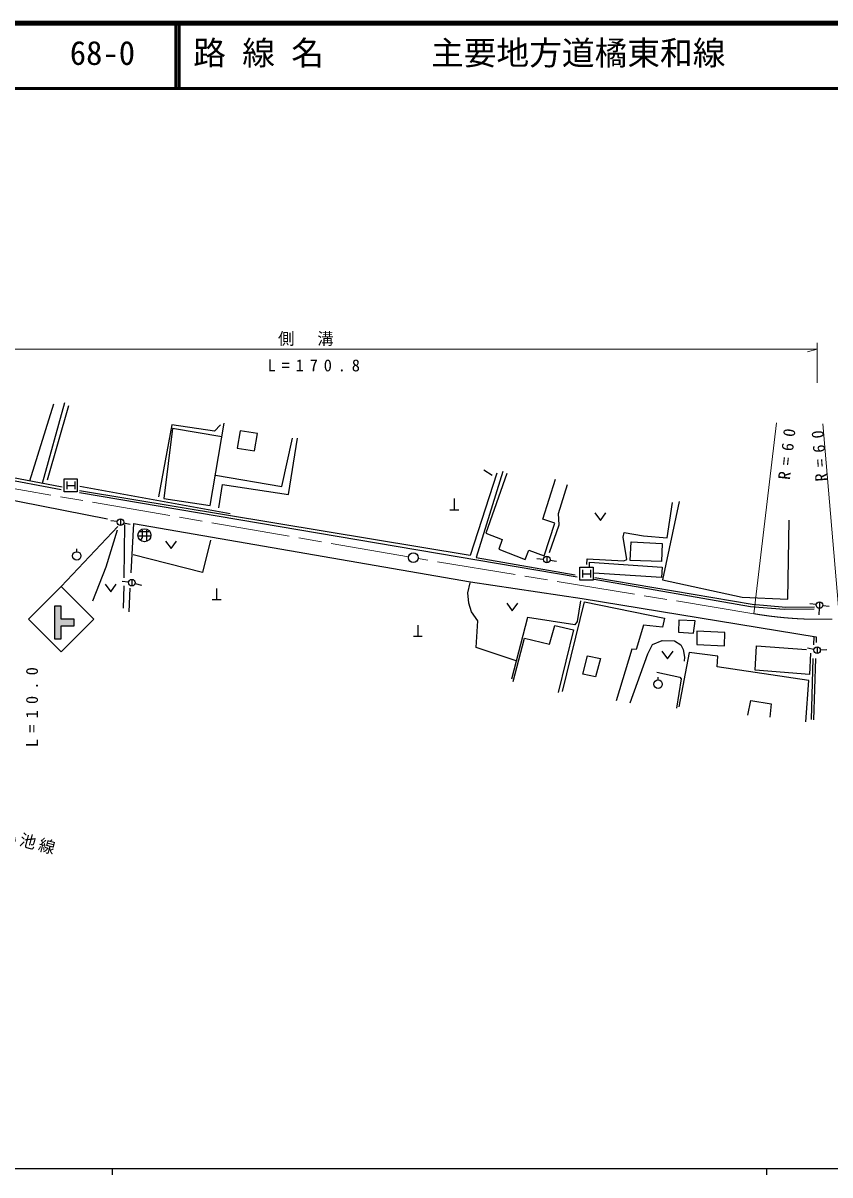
# Model space of a CAD drawing. Units: millimetres, scale not verified. Extents: x 40000 to 680000, y 20000 to 380000.
# Drawn here: x 154375 to 277712, y 204000 to 380000 of the extents above; entities that cross this region are included whole.
import ezdxf
from ezdxf.enums import TextEntityAlignment as Align

# ---------------------------------------------------------------- set-up
doc = ezdxf.new("R2010")
doc.units = ezdxf.units.MM
doc.header["$LTSCALE"] = 1000
doc.linetypes.add('CHAIN', pattern=[18.5, 12, -1.5, 3.5, -1.5])
for name, color, linetype, lineweight in [('M-BGD', 7, 'Continuous', 25), ('M-BMK', 2, 'CHAIN', 13), ('M-BMK-HTXT', 7, 'Continuous', 13), ('M-BMK-OTRS', 5, 'Continuous', 25), ('M-BMK-SRVR', 3, 'Continuous', 25), ('M-STR-HTXT', 7, 'Continuous', 13), ('M-STR-STRC', 7, 'Continuous', 25), ('M-TTL', 2, 'Continuous', 140), ('M-TTL-BAND', 7, 'Continuous', 25), ('M-TTL-LINE', 7, 'Continuous', 50), ('M-TTL-TXT', 7, 'Continuous', 13)]:
    doc.layers.add(name, color=color, linetype=linetype, lineweight=lineweight)
doc.styles.add('ＭＳ ゴシック', font='')
doc.styles.get('ＭＳ ゴシック').set_extended_font_data('MS Gothic')

msp = doc.modelspace()

# ---------------------------------------------------------------- hatches: boundary and pattern name
at = {"layer": 'M-STR-STRC'}
msp.add_hatch(color=256, dxfattribs=at).paths.add_polyline_path([(159193, 285917), (159193, 290917), (160193, 290917), (160193, 288917), (162193, 288917), (162193, 287917), (160193, 287917), (160193, 285917)])

# ---------------------------------------------------------------- linework, layer by layer
at = {"layer": 'M-BGD'}
for p, q in [((155390, 310035), (159068, 321842)), ((160722, 321949), (157321, 309663)), ((161314, 321536), (158043, 310175)), ((177125, 318635), (175090, 307585)), ((183662, 317622), (177125, 318635)), ((182990, 306283), (185117, 318849)), ((184537, 318589), (183662, 317622)), ((177245, 318055), (175915, 307369)), ((184770, 316801), (177245, 318055)), ((187585, 317687), (187081, 315050)), ((190202, 317265), (187585, 317687)), ((189777, 314663), (190202, 317265)), ((187081, 315050), (189777, 314663)), ((193916, 309184), (195562, 316549)), ((194956, 307953), (196308, 316556)), ((132426, 313953), (160228, 308720)), ((226091, 310879), (224802, 311708)), ((183774, 310918), (193916, 309184)), ((226809, 311201), (222723, 298656)), ((227701, 311477), (223633, 298329)), ((228330, 311189), (225131, 302074)), ((233835, 304203), (235770, 310318)), ((163022, 308270), (239074, 295383)), ((163074, 309258), (186019, 305075)), ((184310, 305939), (184885, 309478)), ((184885, 309478), (194956, 307953)), ((236194, 305087), (237603, 309518)), ((175915, 307369), (182990, 306283)), ((220297, 307341), (220297, 305641)), ((254640, 306896), (252114, 294935)), ((252821, 301349), (253656, 306758)), ((219617, 305641), (220977, 305641)), ((236309, 303332), (236194, 305087)), ((241764, 305140), (242614, 303984)), ((242614, 303984), (243464, 305140)), ((168770, 303817), (167780, 303963)), ((169264, 304245), (169264, 303245)), ((169752, 303635), (170728, 303415)), ((169856, 295234), (169928, 303392)), ((171246, 303531), (170863, 296011)), ((235658, 303576), (233835, 304203)), ((234037, 298605), (235658, 303576)), ((234841, 299102), (236309, 303332)), ((271288, 291958), (271470, 304059)), ((168777, 302533), (167050, 296865)), ((172005, 301654), (173845, 301654)), ((172245, 302334), (173605, 302334)), ((172445, 301134), (172325, 300974)), ((172565, 301374), (172445, 301134)), ((172605, 301654), (172565, 301374)), ((172605, 302534), (172605, 301654)), ((173245, 302534), (173245, 300894)), ((183004, 300969), (181825, 296049)), ((225131, 302074), (227594, 301107)), ((227594, 301107), (227105, 299589)), ((246089, 301436), (246232, 302155)), ((246664, 298040), (246089, 301436)), ((246232, 302155), (249225, 301637)), ((249225, 301637), (252821, 301349)), ((162581, 299226), (162581, 299668)), ((176146, 300850), (176996, 299694)), ((176996, 299694), (177846, 300850)), ((227105, 299589), (231146, 298015)), ((231146, 298015), (231680, 299452)), ((231680, 299452), (234037, 298605)), ((247167, 297882), (247347, 300742)), ((247347, 300742), (252079, 300475)), ((252079, 300475), (251985, 297731)), ((181825, 296049), (171208, 298725)), ((233921, 298055), (232922, 298114)), ((234420, 298526), (234420, 297526)), ((234913, 297945), (235900, 297783)), ((240564, 297292), (240593, 298156)), ((240593, 298156), (246204, 297839)), ((240957, 296947), (240957, 297647)), ((240957, 297647), (252043, 296845)), ((246204, 297839), (246664, 298040)), ((251985, 297731), (247167, 297882)), ((167050, 296865), (165008, 291686)), ((251986, 295291), (241628, 295924)), ((252043, 296845), (251986, 295291)), ((166930, 294241), (167780, 293085)), ((167780, 293085), (168630, 294241)), ((170518, 294554), (169525, 294668)), ((169770, 294025), (169655, 290602)), ((171015, 294997), (171015, 293997)), ((171499, 294373), (172468, 294125)), ((222344, 292940), (222710, 294463)), ((241657, 295039), (265573, 290854)), ((252114, 294935), (264273, 292289)), ((170719, 293680), (170546, 290026)), ((183959, 293599), (183959, 291899)), ((222528, 291375), (222344, 292940)), ((264273, 292289), (271288, 291958)), ((183279, 291899), (184639, 291899)), ((222919, 290040), (222528, 291375)), ((228300, 291341), (229150, 290185)), ((229150, 290185), (230000, 291341)), ((236812, 277879), (240175, 291573)), ((239597, 291733), (239057, 288568)), ((240175, 291573), (252432, 289096)), ((265573, 290854), (270710, 290433)), ((270710, 290433), (275306, 290504)), ((275608, 291144), (274616, 291271)), ((276080, 290581), (276033, 289582)), ((276104, 291580), (276104, 290580)), ((276601, 291022), (277594, 290904)), ((223886, 288682), (222919, 290040)), ((223633, 284585), (223886, 288682)), ((231496, 289157), (229019, 279751)), ((238714, 288071), (231496, 289157)), ((252432, 289096), (252101, 287715)), ((254604, 288752), (254546, 286921)), ((257109, 288659), (254604, 288752)), ((256859, 286759), (257109, 288659)), ((214718, 288016), (214718, 286316)), ((234866, 285093), (235658, 287948)), ((235658, 287948), (238536, 287264)), ((238536, 287264), (236191, 277690)), ((239057, 288568), (238714, 288071)), ((249210, 287992), (248087, 284290)), ((252101, 287715), (249210, 287992)), ((254546, 286921), (256859, 286759)), ((257370, 287108), (257345, 285037)), ((261622, 286883), (257370, 287108)), ((261607, 284850), (261622, 286883)), ((214038, 286316), (215398, 286316)), ((229282, 279398), (230999, 285996)), ((230999, 285996), (234866, 285093)), ((250566, 285045), (252089, 285682)), ((252089, 285682), (253946, 285607)), ((253946, 285607), (254936, 285010)), ((275238, 286291), (275220, 285012)), ((275618, 286229), (275618, 285343)), ((229757, 282553), (223633, 284585)), ((247405, 284327), (245042, 276439)), ((247155, 276129), (249875, 283606)), ((248087, 284290), (247405, 284327)), ((249875, 283606), (250566, 285045)), ((252021, 284029), (252871, 282873)), ((252871, 282873), (253721, 284029)), ((256184, 283803), (254633, 275512)), ((254936, 285010), (255257, 284289)), ((255257, 284289), (255459, 283110)), ((260554, 283270), (256184, 283803)), ((257345, 285037), (261607, 284850)), ((266272, 281123), (266485, 284831)), ((266485, 284831), (274115, 284268)), ((275250, 284285), (274273, 284498)), ((274720, 283706), (274558, 280480)), ((275739, 284679), (275739, 283679)), ((276237, 284221), (277233, 284305)), ((239920, 280522), (240662, 283330)), ((240662, 283330), (242642, 282915)), ((242642, 282915), (241898, 280096)), ((255459, 283110), (255404, 282484)), ((260462, 281612), (260554, 283270)), ((274456, 279568), (260462, 281612)), ((275103, 282912), (274833, 273565)), ((275491, 282928), (275203, 273551)), ((241898, 280096), (239920, 280522)), ((251261, 280807), (254778, 280071)), ((251439, 279627), (251439, 280069)), ((254778, 280071), (254981, 279813)), ((274558, 280480), (266272, 281123)), ((254981, 279813), (254262, 275338)), ((274043, 273255), (274456, 279568)), ((265144, 274271), (265604, 276517)), ((265604, 276517), (268734, 276002)), ((268734, 276002), (268514, 273958))]:
    msp.add_line(p, q, dxfattribs=at)
for centre, radius in [((169264, 303745), 500), ((172925, 301734), 1000), ((162581, 298580), 646), ((234420, 298026), 500), ((171015, 294497), 500), ((276104, 291080), 500), ((275739, 284179), 500), ((251439, 278981), 646)]:
    msp.add_circle(centre, radius, dxfattribs=at)
at = {"layer": 'M-BMK'}
for p, q in [((213289, 298432), (123846, 313893)), ((266096, 289754), (214768, 298183))]:
    msp.add_line(p, q, dxfattribs=at)
msp.add_arc((276212, 348895), 60000, 260.29352, 272.8329, dxfattribs=at)
at = {"layer": 'M-BMK-OTRS'}
for p, q in [((160358, 309077), (132525, 314440)), ((133973, 310750), (167299, 304271)), ((222723, 298656), (162997, 308551)), ((171246, 303531), (222760, 294630)), ((223633, 298329), (238774, 295689)), ((222760, 294630), (239843, 292072)), ((241763, 295293), (265836, 291187)), ((239843, 292072), (275618, 286229)), ((265836, 291187), (270969, 290727)), ((270969, 290727), (275342, 290796))]:
    msp.add_line(p, q, dxfattribs=at)
at = {"layer": 'M-BMK-SRVR'}
msp.add_circle((214028, 298304), 750, dxfattribs=at)
at = {"layer": 'M-STR-HTXT'}
for p, q in [((275764, 331160), (275764, 325004)), ((119960, 330160), (275764, 330160)), ((275764, 330160), (274264, 329740)), ((266096, 289754), (269559, 318899)), ((279177, 288968), (276620, 318753))]:
    msp.add_line(p, q, dxfattribs=at)
at = {"layer": 'M-STR-STRC'}
for p, q in [((160669, 308363), (160669, 310363)), ((160669, 310363), (162669, 310363)), ((161069, 309963), (161069, 308763)), ((162269, 309963), (162269, 308763)), ((162669, 310363), (162669, 308363)), ((162669, 308363), (160669, 308363)), ((161069, 309363), (162269, 309363)), ((168846, 303058), (160193, 293917)), ((239494, 294861), (239494, 296861)), ((239494, 296861), (241494, 296861)), ((239894, 296461), (239894, 295261)), ((239894, 295861), (241094, 295861)), ((241094, 296461), (241094, 295261)), ((241494, 296861), (241494, 294861)), ((241494, 294861), (239494, 294861)), ((160193, 293917), (155193, 288917)), ((165193, 288917), (160193, 293917)), ((159193, 290917), (159193, 285917)), ((160193, 290917), (159193, 290917)), ((160193, 288917), (160193, 290917)), ((155193, 288917), (160193, 283917)), ((160193, 283917), (165193, 288917)), ((162193, 288917), (160193, 288917)), ((162193, 287917), (162193, 288917)), ((160193, 285917), (160193, 287917)), ((160193, 287917), (162193, 287917)), ((159193, 285917), (160193, 285917))]:
    msp.add_line(p, q, dxfattribs=at)
at = {"layer": 'M-TTL'}
msp.add_line((680000, 380000), (40000, 380000), dxfattribs=at)
at = {"layer": 'M-TTL-BAND'}
for p, q in [((40000, 205000), (579000, 205000)), ((168000, 205000), (168000, 204000)), ((268000, 205000), (268000, 204000))]:
    msp.add_line(p, q, dxfattribs=at)
at = {"layer": 'M-TTL-LINE'}
for p, q in [((177750, 380000), (177750, 370000)), ((178250, 380000), (178250, 370000)), ((40000, 370000), (680000, 370000))]:
    msp.add_line(p, q, dxfattribs=at)

# ---------------------------------------------------------------- texts
at = {"layer": 'M-BMK-HTXT', "char_height": 1833, "attachment_point": 7, "style": 'ＭＳ ゴシック'}
for s, insert, rotation in [('\\T1.76;R=60', (271621, 310149), 83.7), ('\\T1.76;R=60', (277354, 310045), 94.7), ('\\T1.2;町道\u3000油宇小池線', (136229, 258826), 345.2)]:
    msp.add_mtext(s, dxfattribs=dict(at, insert=insert, rotation=rotation))
at = {"layer": 'M-STR-HTXT', "char_height": 1833, "attachment_point": 7, "style": 'ＭＳ ゴシック'}
for s, insert in [('\\T1.2;側\u3000溝', (193354, 330660)), ('\\T1.72;L=170.8', (191758, 326747))]:
    msp.add_mtext(s, dxfattribs=dict(at, insert=insert))
at = {"layer": 'M-STR-HTXT', "insert": (156683, 269367), "char_height": 1833, "attachment_point": 7, "rotation": 90, "style": 'ＭＳ ゴシック'}
msp.add_mtext('\\T1.76;L=10.0', dxfattribs=at)
at = {"layer": 'M-TTL-TXT', "style": 'ＭＳ ゴシック'}
for s, p in [('68-0', (161521, 372500)), ('路 線 名', (180380, 372500)), ('主要地方道橘東和線', (216734, 372500))]:
    msp.add_text(s, height=3666, dxfattribs=at).set_placement(p, align=Align.BOTTOM_LEFT)

doc.saveas('drawing.dxf')
